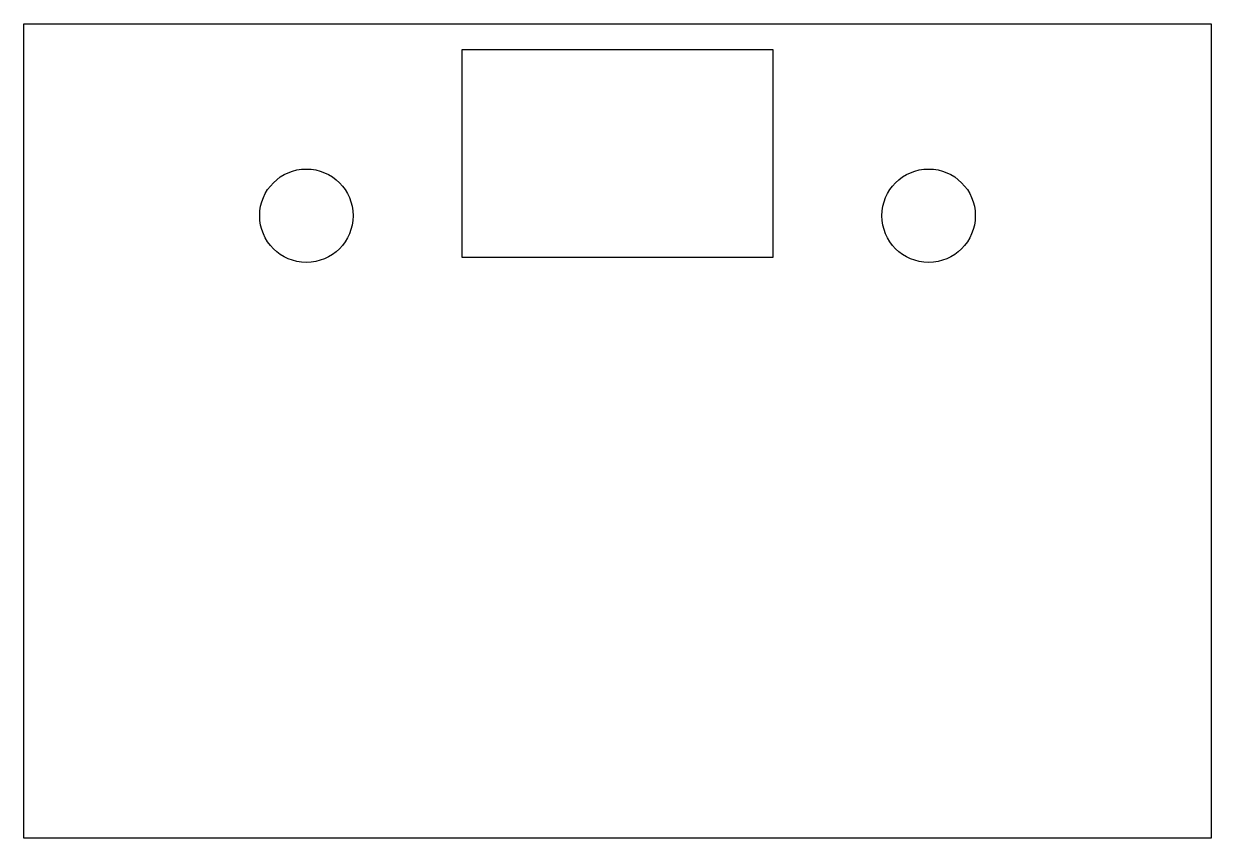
# Model space of a CAD drawing. Header units: millimetres. Extents: x 0 to 229, y 0 to 157.
import ezdxf

# ---------------------------------------------------------------- set-up
doc = ezdxf.new("R2010")
doc.units = ezdxf.units.MM

msp = doc.modelspace()

# ---------------------------------------------------------------- linework, layer by layer
for p, q in [((0, 0), (0, 157)), ((0, 157), (229, 157)), ((229, 157), (229, 0)), ((144.5, 152), (84.5, 152)), ((84.5, 152), (84.5, 112)), ((144.5, 112), (144.5, 152)), ((84.5, 112), (144.5, 112)), ((229, 0), (0, 0))]:
    msp.add_line(p, q)
for centre in [(54.5, 120), (174.5, 120)]:
    msp.add_circle(centre, 9)

doc.saveas('drawing.dxf')
